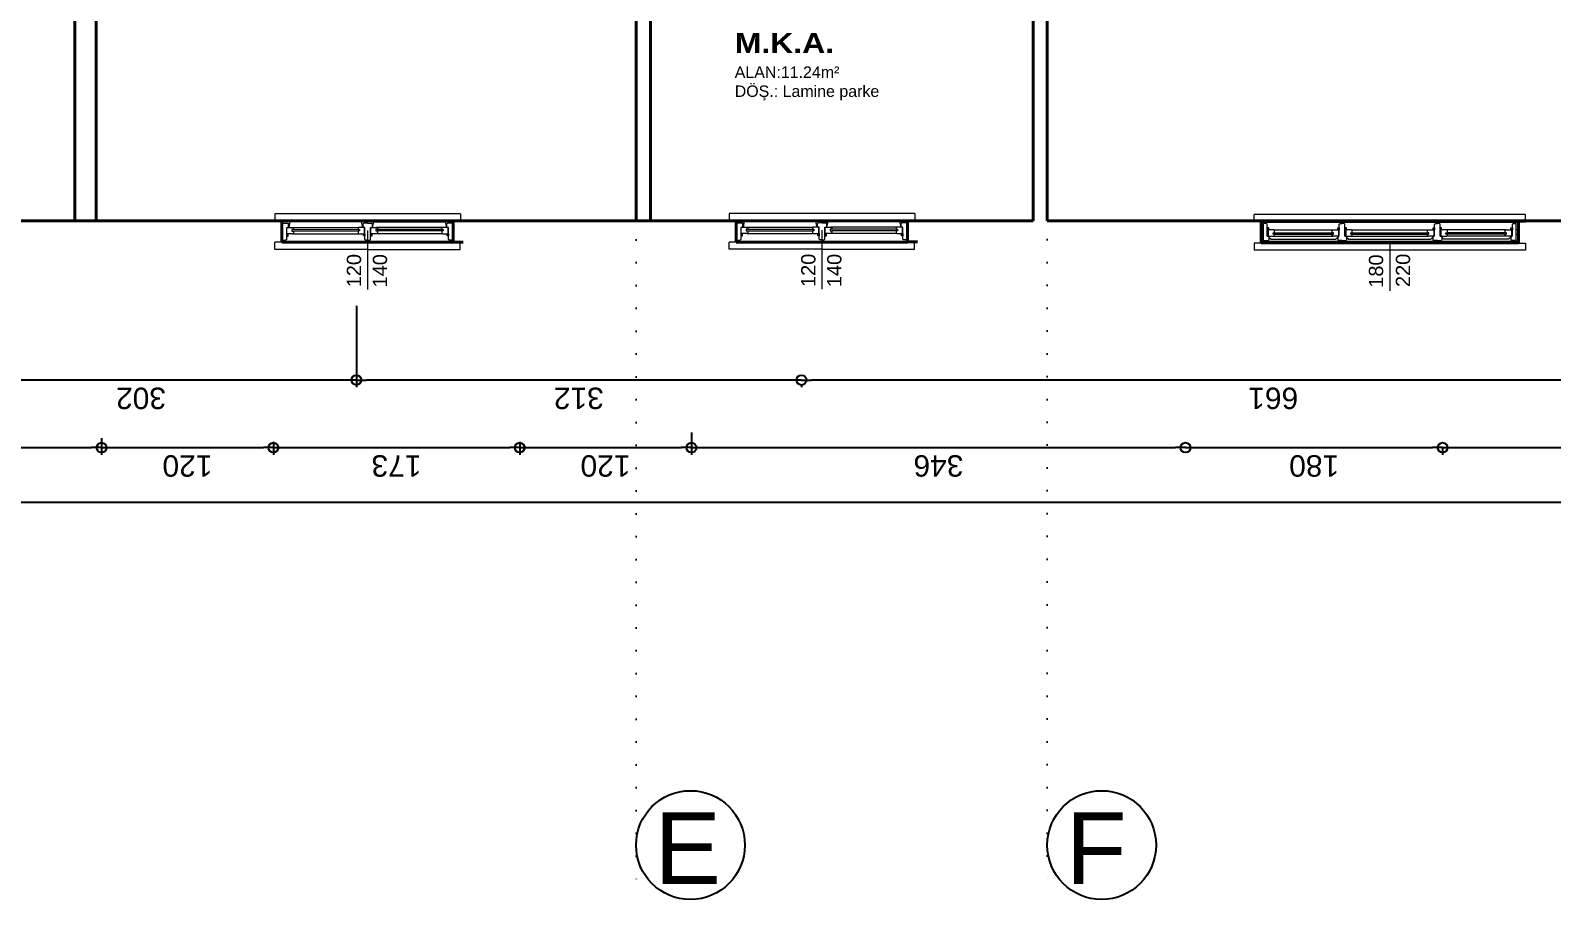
# Model space of a CAD drawing. Header units: millimetres. Extents: x 676 to 5035, y 216 to 2687.
# Drawn here: x 3052 to 4117, y 216 to 824 of the extents above; entities that cross this region are included whole.
import ezdxf

# ---------------------------------------------------------------- set-up
doc = ezdxf.new("R2010")
doc.units = ezdxf.units.MM
doc.linetypes.add('DOT2', pattern=[3.175, 0, -3.175])
doc.linetypes.add('HIDDEN', pattern=[9.525, 6.35, -3.175])
doc.layers.add('SANAL', color=11, linetype='HIDDEN')
doc.layers.add('SEM_AKS', color=161, linetype='Continuous')
for name, color, linetype, lineweight in [('SEM_DUVAR1', 136, 'Continuous', 40), ('SEM_PENCERE', 133, 'Continuous', 13), ('SEM_TARAMA', 253, 'Continuous', 5), ('SEM_TEFRIS', 225, 'Continuous', 9), ('SEM_YAZI2', 53, 'Continuous', 9)]:
    doc.layers.add(name, color=color, linetype=linetype, lineweight=lineweight)
doc.styles.add('ROMANC', font='arial.ttf', dxfattribs={"height": 0.1})
doc.styles.get("Standard").update_dxf_attribs({"font": 'arial.ttf'})
doc.dimstyles.new('1-50-2', dxfattribs={"dimtxt": 15, "dimasz": 7, "dimexe": 5, "dimexo": 5, "dimgap": 5, "dimtad": 1, "dimdec": 0, "dimtxsty": 'Standard', "dimblk": 'ORIGIN', "dimcen": 5, "dimdle": 7, "dimclrd": 256, "dimclre": 256, "dimclrt": 256, "dimadec": 0, "dimazin": 0, "dimtfac": 1, "dimtdec": 0, "dimtix": 1, "dimtmove": 0, "dimatfit": 3, "dimldrblk": 'ORIGIN', "dimfxl": 1, "dimlwd": -1, "dimlwe": -1, "dimarcsym": 0})

# ---------------------------------------------------------------- blocks, each defined once
blk = doc.blocks.new('_Origin')
at = {"color": 0, "linetype": 'ByBlock', "lineweight": -2}
blk.add_line((0, 0), (-1, 0), dxfattribs=at)
blk.add_circle((0, 0), 0.5, dxfattribs=at)
blk = doc.blocks.new('*D3')
at = {"transparency": 16777216}
for p, q in [((1819.8, 574.9), (1819.8, 614.3)), ((1826.8, 609.3), (2473.8, 609.3)), ((2480.8, 612.6), (2480.8, 614.3))]:
    blk.add_line(p, q, dxfattribs=at)
at = {"layer": 'Defpoints', "color": 0, "transparency": 16777216}
for p in [(2480.8, 609.3), (2480.8, 607.6), (1819.8, 569.9)]:
    blk.add_point(p, dxfattribs=at)
at = {"transparency": 16777216, "xscale": 7, "yscale": 7, "zscale": 7, "rotation": 180}
blk.add_blockref('_Origin', (1819.8, 609.3), dxfattribs=at)
at = {"transparency": 16777216, "xscale": 7, "yscale": 7, "zscale": 7}
blk.add_blockref('_Origin', (2480.8, 609.3), dxfattribs=at)
at = {"transparency": 16777216, "insert": (2150.3, 622), "char_height": 15, "attachment_point": 5}
blk.add_mtext('661', dxfattribs=at)
blk = doc.blocks.new('*D4')
at = {"transparency": 16777216}
for p, q in [((2480.8, 612.6), (2480.8, 614.3)), ((2487.8, 609.3), (2785.5, 609.3)), ((2792.5, 557.3), (2792.5, 614.3))]:
    blk.add_line(p, q, dxfattribs=at)
at = {"layer": 'Defpoints', "color": 0, "transparency": 16777216}
for p in [(2480.8, 607.6), (2792.5, 609.3), (2792.5, 552.3)]:
    blk.add_point(p, dxfattribs=at)
at = {"transparency": 16777216, "xscale": 7, "yscale": 7, "zscale": 7, "rotation": 180}
blk.add_blockref('_Origin', (2480.8, 609.3), dxfattribs=at)
at = {"transparency": 16777216, "xscale": 7, "yscale": 7, "zscale": 7}
blk.add_blockref('_Origin', (2792.5, 609.3), dxfattribs=at)
at = {"transparency": 16777216, "insert": (2636.7, 622), "char_height": 15, "attachment_point": 5}
blk.add_mtext('312', dxfattribs=at)
blk = doc.blocks.new('*D5')
at = {"transparency": 16777216}
for p, q in [((2792.5, 557.3), (2792.5, 614.3)), ((2799.5, 609.3), (3087.2, 609.3)), ((3094.2, 566.4), (3094.2, 614.3))]:
    blk.add_line(p, q, dxfattribs=at)
at = {"layer": 'Defpoints', "color": 0, "transparency": 16777216}
for p in [(3094.2, 609.3), (3094.2, 561.4), (2792.5, 552.3)]:
    blk.add_point(p, dxfattribs=at)
at = {"transparency": 16777216, "xscale": 7, "yscale": 7, "zscale": 7, "rotation": 180}
blk.add_blockref('_Origin', (2792.5, 609.3), dxfattribs=at)
at = {"transparency": 16777216, "xscale": 7, "yscale": 7, "zscale": 7}
blk.add_blockref('_Origin', (3094.2, 609.3), dxfattribs=at)
at = {"transparency": 16777216, "insert": (2943.3, 622), "char_height": 15, "attachment_point": 5}
blk.add_mtext('302', dxfattribs=at)
blk = doc.blocks.new('*D19')
at = {"transparency": 16777216}
for p, q in [((2970.9, 650), (2970.9, 661.6)), ((3203.1, 650), (3203.1, 661.6)), ((3196.1, 656.6), (2977.9, 656.6))]:
    blk.add_line(p, q, dxfattribs=at)
at = {"layer": 'Defpoints', "color": 0, "transparency": 16777216}
for p in [(2970.9, 656.6), (2970.9, 645), (3203.1, 645)]:
    blk.add_point(p, dxfattribs=at)
at = {"transparency": 16777216, "xscale": 7, "yscale": 7, "zscale": 7, "rotation": 180}
blk.add_blockref('_Origin', (2970.9, 656.6), dxfattribs=at)
at = {"transparency": 16777216, "xscale": 7, "yscale": 7, "zscale": 7}
blk.add_blockref('_Origin', (3203.1, 656.6), dxfattribs=at)
at = {"transparency": 16777216, "insert": (3087, 669.3), "char_height": 15, "attachment_point": 5}
blk.add_mtext('232', dxfattribs=at)
blk = doc.blocks.new('*D20')
at = {"transparency": 16777216}
for p, q in [((2850.6, 652.5), (2850.6, 661.6)), ((2970.9, 650), (2970.9, 661.6)), ((2963.9, 656.6), (2857.6, 656.6))]:
    blk.add_line(p, q, dxfattribs=at)
at = {"layer": 'Defpoints', "color": 0, "transparency": 16777216}
for p in [(2850.6, 656.6), (2850.6, 647.5), (2970.9, 645)]:
    blk.add_point(p, dxfattribs=at)
at = {"transparency": 16777216, "xscale": 7, "yscale": 7, "zscale": 7, "rotation": 180}
blk.add_blockref('_Origin', (2850.6, 656.6), dxfattribs=at)
at = {"transparency": 16777216, "xscale": 7, "yscale": 7, "zscale": 7}
blk.add_blockref('_Origin', (2970.9, 656.6), dxfattribs=at)
at = {"transparency": 16777216, "insert": (2910.8, 669.3), "char_height": 15, "attachment_point": 5}
blk.add_mtext('120', dxfattribs=at)
blk = doc.blocks.new('*D21')
at = {"transparency": 16777216}
for p, q in [((2678.1, 652.5), (2678.1, 661.6)), ((2850.6, 652.5), (2850.6, 661.6)), ((2843.6, 656.6), (2685.1, 656.6))]:
    blk.add_line(p, q, dxfattribs=at)
at = {"layer": 'Defpoints', "color": 0, "transparency": 16777216}
for p in [(2678.1, 656.6), (2678.1, 647.5), (2850.6, 647.5)]:
    blk.add_point(p, dxfattribs=at)
at = {"transparency": 16777216, "xscale": 7, "yscale": 7, "zscale": 7, "rotation": 180}
blk.add_blockref('_Origin', (2678.1, 656.6), dxfattribs=at)
at = {"transparency": 16777216, "xscale": 7, "yscale": 7, "zscale": 7}
blk.add_blockref('_Origin', (2850.6, 656.6), dxfattribs=at)
at = {"transparency": 16777216, "insert": (2764.4, 669.3), "char_height": 15, "attachment_point": 5}
blk.add_mtext('173', dxfattribs=at)
blk = doc.blocks.new('*D22')
at = {"transparency": 16777216}
for p, q in [((2557.8, 646.1), (2557.8, 661.6)), ((2678.1, 652.5), (2678.1, 661.6)), ((2671.1, 656.6), (2564.8, 656.6))]:
    blk.add_line(p, q, dxfattribs=at)
at = {"layer": 'Defpoints', "color": 0, "transparency": 16777216}
for p in [(2557.8, 656.6), (2557.8, 641.1), (2678.1, 647.5)]:
    blk.add_point(p, dxfattribs=at)
at = {"transparency": 16777216, "xscale": 7, "yscale": 7, "zscale": 7, "rotation": 180}
blk.add_blockref('_Origin', (2557.8, 656.6), dxfattribs=at)
at = {"transparency": 16777216, "xscale": 7, "yscale": 7, "zscale": 7}
blk.add_blockref('_Origin', (2678.1, 656.6), dxfattribs=at)
at = {"transparency": 16777216, "insert": (2618, 669.3), "char_height": 15, "attachment_point": 5}
blk.add_mtext('120', dxfattribs=at)
blk = doc.blocks.new('*D23')
at = {"transparency": 16777216}
for p, q in [((2557.8, 646.1), (2557.8, 661.6)), ((2550.8, 656.6), (2218.8, 656.6))]:
    blk.add_line(p, q, dxfattribs=at)
at = {"layer": 'Defpoints', "color": 0, "transparency": 16777216}
for p in [(2211.8, 656.6), (2211.8, 656.6), (2557.8, 641.1)]:
    blk.add_point(p, dxfattribs=at)
at = {"transparency": 16777216, "xscale": 7, "yscale": 7, "zscale": 7, "rotation": 180}
blk.add_blockref('_Origin', (2211.8, 656.6), dxfattribs=at)
at = {"transparency": 16777216, "xscale": 7, "yscale": 7, "zscale": 7}
blk.add_blockref('_Origin', (2557.8, 656.6), dxfattribs=at)
at = {"transparency": 16777216, "insert": (2384.8, 669.3), "char_height": 15, "attachment_point": 5}
blk.add_mtext('346', dxfattribs=at)
blk = doc.blocks.new('*D24')
at = {"transparency": 16777216}
for p, q in [((2031.7, 656.3), (2031.7, 661.6)), ((2204.8, 656.6), (2038.7, 656.6))]:
    blk.add_line(p, q, dxfattribs=at)
at = {"layer": 'Defpoints', "color": 0, "transparency": 16777216}
for p in [(2031.7, 656.6), (2031.7, 651.3), (2211.8, 656.6)]:
    blk.add_point(p, dxfattribs=at)
at = {"transparency": 16777216, "xscale": 7, "yscale": 7, "zscale": 7, "rotation": 180}
blk.add_blockref('_Origin', (2031.7, 656.6), dxfattribs=at)
at = {"transparency": 16777216, "xscale": 7, "yscale": 7, "zscale": 7}
blk.add_blockref('_Origin', (2211.8, 656.6), dxfattribs=at)
at = {"transparency": 16777216, "insert": (2121.7, 669.3), "char_height": 15, "attachment_point": 5}
blk.add_mtext('180', dxfattribs=at)
blk = doc.blocks.new('*D25')
at = {"transparency": 16777216}
for p, q in [((1661.5, 653), (1661.5, 661.6)), ((2031.7, 656.3), (2031.7, 661.6)), ((2024.7, 656.6), (1668.5, 656.6))]:
    blk.add_line(p, q, dxfattribs=at)
at = {"layer": 'Defpoints', "color": 0, "transparency": 16777216}
for p in [(1661.5, 656.6), (2031.7, 651.3), (1661.5, 648)]:
    blk.add_point(p, dxfattribs=at)
at = {"transparency": 16777216, "xscale": 7, "yscale": 7, "zscale": 7, "rotation": 180}
blk.add_blockref('_Origin', (1661.5, 656.6), dxfattribs=at)
at = {"transparency": 16777216, "xscale": 7, "yscale": 7, "zscale": 7}
blk.add_blockref('_Origin', (2031.7, 656.6), dxfattribs=at)
at = {"transparency": 16777216, "insert": (1846.6, 669.3), "char_height": 15, "attachment_point": 5}
blk.add_mtext('370', dxfattribs=at)
blk = doc.blocks.new('*D26')
at = {"transparency": 16777216}
for p, q in [((1661.5, 661.6), (1661.5, 700.1)), ((1668.5, 695.1), (4737, 695.1)), ((4744, 661.6), (4744, 700.1))]:
    blk.add_line(p, q, dxfattribs=at)
at = {"layer": 'Defpoints', "color": 0, "transparency": 16777216}
for p in [(4744, 695.1), (1661.5, 656.6), (4744, 656.6)]:
    blk.add_point(p, dxfattribs=at)
at = {"transparency": 16777216, "xscale": 7, "yscale": 7, "zscale": 7, "rotation": 180}
blk.add_blockref('_Origin', (1661.5, 695.1), dxfattribs=at)
at = {"transparency": 16777216, "xscale": 7, "yscale": 7, "zscale": 7}
blk.add_blockref('_Origin', (4744, 695.1), dxfattribs=at)
at = {"transparency": 16777216, "insert": (3202.8, 707.8), "char_height": 15, "attachment_point": 5}
blk.add_mtext('3083', dxfattribs=at)
blk = doc.blocks.new('VA')
at = {"layer": 'SANAL'}
for p, q in [((21735.9, 8968.8), (21615.9, 8968.8)), ((21735.9, 8953.8), (21615.9, 8953.8))]:
    blk.add_line(p, q, dxfattribs=at)
at = {"layer": 'SEM_DUVAR1'}
for p, q in [((21615.9, 8953.8), (21615.9, 8968.8)), ((21615.9, 8953.8), (21615.9, 8968.8)), ((21615.9, 8953.8), (21615.9, 8968.8)), ((21615.9, 8953.8), (21615.9, 8968.8)), ((21615.9, 8953.8), (21615.9, 8968.8)), ((21615.9, 8953.8), (21615.9, 8968.8)), ((21735.9, 8953.8), (21735.9, 8968.8)), ((21735.9, 8953.8), (21735.9, 8968.8)), ((21735.9, 8953.8), (21735.9, 8968.8)), ((21735.9, 8953.8), (21735.9, 8968.8)), ((21735.9, 8953.8), (21735.9, 8968.8)), ((21735.9, 8953.8), (21735.9, 8968.8)), ((21735.9, 8953.8), (21735.9, 8968.8))]:
    blk.add_line(p, q, dxfattribs=at)
blk.add_lwpolyline([(21609.1, 8968.8), (21615.9, 8968.8)], dxfattribs=at)
at = {"layer": 'SEM_PENCERE'}
for p, q in [((21611, 8973.8), (21611, 8968.8)), ((21675.8, 8973.8), (21611, 8973.8)), ((21675.8, 8973.8), (21741, 8973.8)), ((21741, 8973.8), (21741, 8968.8)), ((21615.9, 8968.8), (21611, 8968.8)), ((21615.9, 8968.8), (21615.9, 8962.9)), ((21615.9, 8962.9), (21616.2, 8962.9)), ((21615.9, 8962.4), (21615.9, 8953.8)), ((21616.2, 8959.9), (21615.9, 8959.9)), ((21615.9, 8967.4), (21618.8, 8967.4)), ((21616.2, 8962.9), (21616.2, 8959.9)), ((21619.2, 8966.9), (21618.8, 8967.4)), ((21619.2, 8966.9), (21619.2, 8958.4)), ((21619.2, 8964.4), (21620.2, 8964.4)), ((21619.2, 8962.9), (21619.2, 8964.4)), ((21620.2, 8962.9), (21619.2, 8962.9)), ((21623.4, 8962.9), (21619.4, 8962.9)), ((21619.4, 8962.9), (21619.4, 8958.4)), ((21620.2, 8964.4), (21620.2, 8962.9)), ((21622.9, 8959.9), (21622.9, 8960.9)), ((21622.9, 8960.9), (21623.9, 8960.9)), ((21623.9, 8959.9), (21622.9, 8959.9)), ((21623.4, 8962.9), (21669.6, 8962.9)), ((21623.9, 8962.4), (21623.4, 8962.9)), ((21623.9, 8960.9), (21623.9, 8962.4)), ((21623.9, 8960.9), (21669.1, 8960.9)), ((21623.9, 8959.9), (21669.1, 8959.9)), ((21623.9, 8958.9), (21623.9, 8959.9)), ((21669.1, 8962.4), (21669.6, 8962.9)), ((21669.1, 8960.9), (21669.1, 8962.4)), ((21670.1, 8960.9), (21669.1, 8960.9)), ((21669.1, 8958.9), (21669.1, 8959.9)), ((21669.1, 8959.9), (21670.1, 8959.9)), ((21669.6, 8962.9), (21673.6, 8962.9)), ((21670.1, 8959.9), (21670.1, 8960.9)), ((21673.8, 8964.4), (21672.8, 8964.4)), ((21672.8, 8964.4), (21672.8, 8962.9)), ((21672.8, 8962.9), (21673.8, 8962.9)), ((21673.6, 8962.9), (21673.6, 8958.4)), ((21673.8, 8966.9), (21674.3, 8967.4)), ((21673.8, 8966.9), (21673.8, 8958.4)), ((21673.8, 8962.9), (21673.8, 8964.4)), ((21675.7, 8967.4), (21674.3, 8967.4)), ((21675.7, 8967.4), (21675.8, 8967.4)), ((21676, 8967.4), (21675.8, 8967.4)), ((21676, 8967.4), (21677.4, 8967.4)), ((21677.8, 8966.9), (21677.4, 8967.4)), ((21677.8, 8966.9), (21677.8, 8958.4)), ((21677.8, 8964.4), (21678.8, 8964.4)), ((21677.8, 8962.9), (21677.8, 8964.4)), ((21678.8, 8962.9), (21677.8, 8962.9)), ((21678, 8962.9), (21678, 8958.4)), ((21682, 8962.9), (21678, 8962.9)), ((21678.8, 8964.4), (21678.8, 8962.9)), ((21681.5, 8959.9), (21681.5, 8960.9)), ((21681.5, 8960.9), (21682.5, 8960.9)), ((21682.5, 8959.9), (21681.5, 8959.9)), ((21728.4, 8962.9), (21682, 8962.9)), ((21682.5, 8962.4), (21682, 8962.9)), ((21682.5, 8960.9), (21682.5, 8962.4)), ((21727.9, 8960.9), (21682.5, 8960.9)), ((21727.9, 8959.9), (21682.5, 8959.9)), ((21682.5, 8958.9), (21682.5, 8959.9)), ((21727.9, 8962.4), (21728.4, 8962.9)), ((21727.9, 8960.9), (21727.9, 8962.4)), ((21728.9, 8960.9), (21727.9, 8960.9)), ((21727.9, 8958.9), (21727.9, 8959.9)), ((21727.9, 8959.9), (21728.9, 8959.9)), ((21728.4, 8962.9), (21732.4, 8962.9)), ((21728.9, 8959.9), (21728.9, 8960.9)), ((21732.6, 8964.4), (21731.6, 8964.4)), ((21731.6, 8964.4), (21731.6, 8962.9)), ((21731.6, 8962.9), (21732.6, 8962.9)), ((21732.4, 8962.9), (21732.4, 8958.4)), ((21732.6, 8966.9), (21733.2, 8967.4)), ((21732.6, 8966.9), (21732.6, 8958.4)), ((21732.6, 8962.9), (21732.6, 8964.4)), ((21735.9, 8967.4), (21733.2, 8967.4)), ((21735.9, 8962.9), (21735.6, 8962.9)), ((21735.6, 8962.9), (21735.6, 8959.8)), ((21735.6, 8959.8), (21735.9, 8959.8)), ((21735.9, 8968.8), (21735.9, 8962.9)), ((21735.9, 8962.3), (21735.9, 8953.8)), ((21735.9, 8968.8), (21741, 8968.8)), ((21615.9, 8953.8), (21610.9, 8953.8)), ((21610.9, 8948.8), (21610.9, 8953.8)), ((21615.9, 8955.4), (21619.9, 8955.4)), ((21619.2, 8958.4), (21619.9, 8958.4)), ((21619.4, 8958.4), (21623.4, 8958.4)), ((21619.9, 8958.4), (21620.4, 8957.9)), ((21620.4, 8955.9), (21619.9, 8955.4)), ((21620.4, 8957.9), (21620.4, 8955.9)), ((21621.5, 8954.4), (21620.7, 8958.4)), ((21671.5, 8954.4), (21621.5, 8954.4)), ((21623.4, 8958.4), (21623.9, 8958.9)), ((21623.4, 8958.4), (21669.6, 8958.4)), ((21669.6, 8958.4), (21669.1, 8958.9)), ((21673.6, 8958.4), (21669.6, 8958.4)), ((21672.4, 8958.4), (21671.5, 8954.4)), ((21673.1, 8958.4), (21672.6, 8957.9)), ((21672.6, 8957.9), (21672.6, 8955.9)), ((21672.6, 8955.9), (21673.1, 8955.4)), ((21673.8, 8958.4), (21673.1, 8958.4)), ((21675.7, 8955.4), (21673.1, 8955.4)), ((21675.7, 8955.4), (21675.8, 8955.4)), ((21675.9, 8955.4), (21675.8, 8955.4)), ((21675.9, 8955.4), (21678.5, 8955.4)), ((21677.8, 8958.4), (21678.5, 8958.4)), ((21678, 8958.4), (21682, 8958.4)), ((21678.5, 8958.4), (21679, 8957.9)), ((21679, 8955.9), (21678.5, 8955.4)), ((21679, 8957.9), (21679, 8955.9)), ((21679.3, 8958.4), (21680.1, 8954.4)), ((21680.1, 8954.4), (21730.4, 8954.4)), ((21682, 8958.4), (21682.5, 8958.9)), ((21728.4, 8958.4), (21682, 8958.4)), ((21728.4, 8958.4), (21727.9, 8958.9)), ((21732.4, 8958.4), (21728.4, 8958.4)), ((21730.4, 8954.4), (21731.2, 8958.4)), ((21731.9, 8958.4), (21731.4, 8957.9)), ((21731.4, 8957.9), (21731.4, 8955.9)), ((21731.4, 8955.9), (21731.9, 8955.4)), ((21732.6, 8958.4), (21731.9, 8958.4)), ((21735.9, 8955.4), (21731.9, 8955.4)), ((21735.9, 8953.8), (21740.9, 8953.8)), ((21740.9, 8948.8), (21740.9, 8953.8)), ((21610.9, 8948.8), (21740.9, 8948.8))]:
    blk.add_line(p, q, dxfattribs=at)
at = {"layer": 'SEM_TEFRIS'}
blk.add_line((21675.9, 8960.6), (21676, 9001.8), dxfattribs=at)
for s, p in [('140', (21662.3, 9000.4)), ('120', (21680.5, 9000.3))]:
    blk.add_text(s, height=10, rotation=269.9884, dxfattribs=at).set_placement(p)
blk = doc.blocks.new('20FRANSIZ200')
at = {"layer": 'SANAL'}
for p, q in [((233.276, -106.104), (235.076, -106.104)), ((233.276, -106.254), (235.076, -106.254))]:
    blk.add_line(p, q, dxfattribs=at)
at = {"layer": 'SEM_DUVAR1'}
for p, q in [((233.276, -106.104), (233.276, -106.254)), ((235.076, -106.104), (235.076, -106.254))]:
    blk.add_line(p, q, dxfattribs=at)
at = {"layer": 'SEM_PENCERE'}
for p, q in [((233.276, -106.16), (233.291, -106.16)), ((233.291, -106.191), (233.276, -106.191)), ((233.312, -106.116), (233.291, -106.116)), ((233.291, -106.236), (233.291, -106.116)), ((233.318, -106.122), (233.312, -106.116)), ((233.318, -106.206), (233.318, -106.122)), ((233.318, -106.206), (233.324, -106.206)), ((233.324, -106.206), (233.329, -106.211)), ((233.329, -106.211), (233.329, -106.231)), ((233.363, -106.161), (233.778, -106.161)), ((233.363, -106.206), (233.778, -106.206)), ((233.368, -106.181), (233.772, -106.181)), ((233.368, -106.191), (233.772, -106.191)), ((233.817, -106.206), (233.812, -106.211)), ((233.812, -106.211), (233.812, -106.231)), ((233.822, -106.206), (233.817, -106.206)), ((233.822, -106.122), (233.829, -106.116)), ((233.822, -106.206), (233.822, -106.122)), ((233.829, -106.116), (233.842, -106.116)), ((233.856, -106.116), (233.842, -106.116)), ((233.862, -106.122), (233.856, -106.116)), ((233.862, -106.206), (233.862, -106.122)), ((233.862, -106.206), (233.868, -106.206)), ((233.868, -106.206), (233.873, -106.211)), ((233.873, -106.211), (233.873, -106.231)), ((233.907, -106.206), (234.444, -106.206)), ((233.908, -106.161), (234.444, -106.161)), ((233.912, -106.181), (234.439, -106.181)), ((233.912, -106.191), (234.439, -106.191)), ((234.483, -106.206), (234.478, -106.211)), ((234.478, -106.211), (234.478, -106.231)), ((234.489, -106.206), (234.483, -106.206)), ((234.489, -106.122), (234.495, -106.116)), ((234.489, -106.206), (234.489, -106.122)), ((234.495, -106.116), (234.509, -106.116)), ((234.523, -106.116), (234.509, -106.116)), ((234.529, -106.122), (234.523, -106.116)), ((234.529, -106.206), (234.529, -106.122)), ((234.529, -106.206), (234.535, -106.206)), ((234.535, -106.206), (234.54, -106.211)), ((234.54, -106.211), (234.54, -106.231)), ((234.989, -106.161), (234.574, -106.161)), ((234.989, -106.206), (234.574, -106.206)), ((234.984, -106.181), (234.579, -106.181)), ((234.984, -106.191), (234.579, -106.191)), ((235.028, -106.206), (235.023, -106.211)), ((235.023, -106.211), (235.023, -106.231)), ((235.034, -106.206), (235.028, -106.206)), ((235.034, -106.122), (235.04, -106.116)), ((235.034, -106.206), (235.034, -106.122)), ((235.04, -106.116), (235.061, -106.116)), ((235.061, -106.236), (235.061, -106.116)), ((235.076, -106.16), (235.061, -106.16)), ((235.061, -106.191), (235.076, -106.191)), ((233.291, -106.236), (233.324, -106.236)), ((233.329, -106.231), (233.324, -106.236)), ((233.812, -106.231), (233.816, -106.236)), ((233.842, -106.236), (233.816, -106.236)), ((233.842, -106.236), (233.868, -106.236)), ((233.873, -106.231), (233.868, -106.236)), ((234.176, -106.254), (234.176, -106.587)), ((234.478, -106.231), (234.483, -106.236)), ((234.509, -106.236), (234.483, -106.236)), ((234.509, -106.236), (234.535, -106.236)), ((234.54, -106.231), (234.535, -106.236)), ((235.023, -106.231), (235.028, -106.236)), ((235.061, -106.236), (235.028, -106.236))]:
    blk.add_line(p, q, dxfattribs=at)
for points in [[(233.318, -106.161), (233.328, -106.161), (233.328, -106.146), (233.318, -106.146)], [(233.323, -106.206), (233.363, -106.206), (233.368, -106.201), (233.368, -106.191), (233.358, -106.191), (233.358, -106.181), (233.368, -106.181), (233.368, -106.166), (233.363, -106.161), (233.323, -106.161)], [(233.817, -106.206), (233.777, -106.206), (233.772, -106.201), (233.772, -106.191), (233.782, -106.191), (233.782, -106.181), (233.772, -106.181), (233.772, -106.166), (233.777, -106.161), (233.817, -106.161)], [(233.822, -106.161), (233.812, -106.161), (233.812, -106.146), (233.822, -106.146)], [(233.862, -106.161), (233.872, -106.161), (233.872, -106.146), (233.862, -106.146)], [(233.867, -106.206), (233.908, -106.206), (233.912, -106.201), (233.912, -106.191), (233.903, -106.191), (233.903, -106.181), (233.912, -106.181), (233.912, -106.166), (233.907, -106.161), (233.867, -106.161)], [(234.484, -106.206), (234.444, -106.206), (234.439, -106.201), (234.439, -106.191), (234.449, -106.191), (234.449, -106.181), (234.439, -106.181), (234.439, -106.166), (234.444, -106.161), (234.484, -106.161)], [(234.489, -106.161), (234.479, -106.161), (234.479, -106.146), (234.489, -106.146)], [(234.529, -106.161), (234.539, -106.161), (234.539, -106.146), (234.529, -106.146)], [(234.534, -106.206), (234.574, -106.206), (234.579, -106.201), (234.579, -106.191), (234.569, -106.191), (234.569, -106.181), (234.579, -106.181), (234.579, -106.166), (234.574, -106.161), (234.534, -106.161)], [(235.029, -106.206), (234.989, -106.206), (234.984, -106.201), (234.984, -106.191), (234.994, -106.191), (234.994, -106.181), (234.984, -106.181), (234.984, -106.166), (234.989, -106.161), (235.029, -106.161)], [(235.034, -106.161), (235.024, -106.161), (235.024, -106.146), (235.034, -106.146)]]:
    blk.add_lwpolyline(points, close=True, dxfattribs=at)
for points in [[(233.329, -106.211), (233.344, -106.226), (233.797, -106.226), (233.812, -106.211)], [(233.873, -106.211), (233.888, -106.226), (234.463, -106.226), (234.478, -106.211)], [(235.023, -106.211), (235.008, -106.226), (234.555, -106.226), (234.54, -106.211)]]:
    blk.add_lwpolyline(points, dxfattribs=at)
at = {"layer": 'SEM_TEFRIS'}
for p, q in [((235.126, -106.054), (233.226, -106.054)), ((233.226, -106.104), (233.226, -106.054)), ((233.276, -106.104), (233.226, -106.104)), ((235.076, -106.104), (235.126, -106.104)), ((235.126, -106.104), (235.126, -106.054)), ((233.276, -106.254), (233.226, -106.254)), ((233.226, -106.254), (233.226, -106.304)), ((235.126, -106.304), (233.226, -106.304)), ((235.076, -106.254), (235.126, -106.254)), ((235.126, -106.254), (235.126, -106.304))]:
    blk.add_line(p, q, dxfattribs=at)
blk = doc.blocks.new('SDHFJG')
at = {"layer": 'SEM_TEFRIS', "xscale": 99.99999999999999, "yscale": 99.99999999999999, "zscale": 99.99999999999999, "rotation": 179.9994813892329}
blk.add_blockref('20FRANSIZ200', (29547.7, 1031.9), dxfattribs=at)
at = {"layer": 'SEM_PENCERE', "style": 'ROMANC'}
for s, p in [('220', (6116, 11688.2)), ('180', (6134.9, 11688.7))]:
    blk.add_text(s, height=10, rotation=269.9351, dxfattribs=at).set_placement(p)
blk = doc.blocks.new('ölçü çizgisi1')
dim = blk.add_linear_dim(base=(4744.0365, 695.1236), p1=(1661.5276, 656.6013), p2=(4744.0365, 656.6013), dimstyle='1-50-2')
dim.commit()
dim.dimension.update_dxf_attribs({"geometry": '*D26', "text_midpoint": (3202.7821, 707.7873)})
for base, p1, p2, picture, middle in [((1661.5, 656.6), (2031.7, 651.3), (1661.5, 648), '*D25', (1846.6, 669.3)), ((2031.7, 656.6), (2211.8, 656.6), (2031.7, 651.3), '*D24', (2121.7, 669.3)), ((2211.8, 656.6), (2557.8, 641.1), (2211.8, 656.6), '*D23', (2384.8, 669.3)), ((2557.8, 656.6), (2678.1, 647.5), (2557.8, 641.1), '*D22', (2618, 669.3)), ((2678.1472, 656.6013), (2850.6477, 647.5497), (2678.1472, 647.5497), '*D21', (2764.3974, 669.265)), ((2850.6, 656.6), (2970.9, 645), (2850.6, 647.5), '*D20', (2910.8, 669.3)), ((2970.9, 656.6), (3203.1, 645), (2970.9, 645), '*D19', (3087, 669.3)), ((2480.8, 609.3), (1819.8, 569.9), (2480.8, 607.6), '*D3', (2150.3, 622)), ((2792.5, 609.3), (2480.8, 607.6), (2792.5, 552.3), '*D4', (2636.7, 622)), ((3094.2, 609.3), (2792.5, 552.3), (3094.2, 561.4), '*D5', (2943.3, 622))]:
    dim = blk.add_linear_dim(base=base, p1=p1, p2=p2, dimstyle='1-50-2', override={"dimtmove": 1})
    dim.commit()
    dim.dimension.update_dxf_attribs({"geometry": picture, "text_midpoint": middle})

msp = doc.modelspace()

# ---------------------------------------------------------------- hatches: boundary and pattern name
at = {"layer": 'SEM_TARAMA'}
h = msp.add_hatch(dxfattribs=at)
h.set_pattern_fill('ANGLE', color=256, scale=5)
h.set_pattern_definition([(0, (-346.05, -108.6), (0, 34.925), [25.4, -9.525]), (90, (-346.05, -108.6), (-34.925, 2e-15), [25.4, -9.525])])
h.paths.add_polyline_path([(1469, 2040.6), (1319, 2040.6), (1319, 1890.6), (1469, 1890.6)])
h.paths.add_polyline_path([(1469, 825.6), (1319, 825.6), (1319, 675.6), (1469, 675.6)])
h.paths.add_polyline_path([(4401, 825.6), (4251, 825.6), (4251, 675.6), (4401, 675.6)])
h.paths.add_polyline_path([(4401, 2040.6), (4251, 2040.6), (4251, 1890.6), (4401, 1890.6), (4401, 1935.6)])
h.paths.add_polyline_path([(4396, 1277.6), (4396, 1282.6), (4386, 1282.6), (4386, 1350.6), (4261, 1350.6), (4261, 1212.7), (4262.9, 1212.7), (4262.9, 1214.5), (4264.6, 1214.5), (4264.6, 1212.7), (4265.2, 1212.7), (4396, 1212.7)])
h.paths.add_polyline_path([(4396, 1497.6), (4265.1, 1497.6), (4265.1, 1496.7), (4263.3, 1496.7), (4261, 1496.7), (4261, 1370.6), (4386, 1370.6), (4386, 1433.5), (4396, 1433.5)])
h.paths.add_polyline_path([(4396, 1608.6), (4251, 1608.6), (4251, 1497.6), (4396, 1497.6)])
h.paths.add_polyline_path([(4348.9, 1594.2), (4259.9, 1594.2), (4259.9, 1506.9), (4259.9, 1505.2, 0.414214)], flags=16)
h.paths.add_polyline_path([(4325.9, 1574.8), (4271.3, 1574.8), (4271.3, 1588.8), (4325.9, 1588.8)], flags=0)
h.paths.add_polyline_path([(4277, 1595.9), (4277, 1598.2), (4331.8, 1598.2), (4331.8, 1595.9)], flags=16)
h.paths.add_polyline_path([(4331.2, 1596.5), (4277.6, 1596.5), (4277.6, 1597.6), (4331.2, 1597.6)], flags=0)
h.paths.add_polyline_path([(4265.6, 1504.1), (4265.6, 1498.4), (4264.5, 1498.4), (4259.9, 1498.4), (4259.9, 1501.2), (4264.5, 1501.2), (4264.5, 1504.1)], flags=16)
h.paths.add_polyline_path([(4265.6, 1601), (4264.5, 1601), (4264.5, 1603.9), (4259.9, 1603.9), (4259.9, 1606.8), (4263.3, 1606.8), (4263.3, 1608.5), (4265.1, 1608.5), (4265.1, 1606.8), (4265.6, 1606.8)], flags=16)
h.paths.add_polyline_path([(4396, 1212.6), (4265.2, 1212.6), (4265.2, 1207), (4264, 1207), (4264, 1205.8, -0.399265), (4348.5, 1116.9), (4348.5, 1111.2), (4264, 1111.2), (4264, 1110.1), (4265.2, 1110.1), (4265.2, 1104.4), (4264.6, 1104.4), (4264.6, 1102.6), (4396, 1102.6)])
h.paths.add_polyline_path([(1459, 1497.6), (1324, 1497.6), (1324, 1427.6), (1334, 1427.6), (1334, 1370.6), (1459, 1370.6), (1459, 1427.6)])
h.paths.add_polyline_path([(1370.5, 1595.2), (1370.5, 1600.9), (1454.9, 1600.9), (1454.9, 1602), (1453.8, 1602), (1453.8, 1607.7), (1454.3, 1607.7), (1454.3, 1608.6), (1334, 1608.6), (1324, 1608.6), (1324, 1497.6), (1454.3, 1497.6), (1454.3, 1499.4), (1453.8, 1499.4), (1453.8, 1505.1), (1454.9, 1505.1), (1454.9, 1506.3, -0.399265)])
h.paths.add_polyline_path([(1459, 1282.6), (1459, 1350.6), (1334, 1350.6), (1334, 1282.6), (1324, 1282.6), (1324, 1212.6), (1459, 1212.6)])
h.paths.add_polyline_path([(1469, 1212.6), (1324, 1212.6), (1324, 1102.6), (1334, 1102.6), (1469, 1102.6)])
h.paths.add_polyline_path([(4258.3, 1280.7), (4360.6, 1280.7), (4360.6, 1352.9), (4258.3, 1352.9)], flags=9)
h.paths.add_polyline_path([(4261.3, 1380.6), (4363.7, 1380.6), (4363.7, 1452.8), (4261.3, 1452.8)], flags=24)
h.paths.add_polyline_path([(1336, 1389), (1438.3, 1389), (1438.3, 1461.2), (1336, 1461.2)], flags=24)
h.paths.add_polyline_path([(1332.1, 1276.3), (1434.4, 1276.3), (1434.4, 1348.5), (1332.1, 1348.5)], flags=24)

# ---------------------------------------------------------------- linework, layer by layer
at = {"layer": 'SEM_AKS', "linetype": 'DOT2', "ltscale": 5}
for p, q in [((3764, 2610.4), (3764, 215.5)), ((3476, 1092.6), (3476, 215.5))]:
    msp.add_line(p, q, dxfattribs=at)
at = {"layer": 'SEM_AKS', "ltscale": 5}
for centre in [(3514.1, 253.6), (3802.1, 253.6)]:
    msp.add_circle(centre, 38.1, dxfattribs=at)
at = {"layer": 'SEM_DUVAR1'}
for p, q in [((3476, 690.6), (3476, 1092.6)), ((3486, 690.6), (3486, 1092.6)), ((3754, 690.6), (3754, 1092.6)), ((3764, 1092.6), (3764, 690.6)), ((3083, 690.6), (3083, 1077.6)), ((3098, 690.6), (3098, 1085)), ((3754, 690.6), (2419, 690.6)), ((3083, 690.6), (2720, 690.6)), ((3083, 690.6), (2720, 690.6)), ((3476, 690.6), (2960, 690.6)), ((3476, 690.6), (2960, 690.6)), ((3228, 690.6), (2979, 690.6)), ((3228, 690.6), (2996, 690.6)), ((3098, 690.6), (3083, 690.6)), ((3476, 690.6), (3098, 690.6)), ((3228, 675.6), (3228, 690.6)), ((3228, 675.6), (3228, 690.6)), ((3546, 690.6), (3348, 690.6)), ((3348, 690.6), (3348, 675.6)), ((3348, 675.6), (3348, 690.6)), ((3754, 690.6), (3476, 690.6)), ((3476, 690.6), (3486, 690.6)), ((3546, 675.6), (3546, 690.6)), ((3546, 675.6), (3546, 690.6)), ((3754, 690.6), (3666, 690.6)), ((3666, 690.6), (3666, 675.6)), ((3666, 675.6), (3666, 690.6)), ((3914, 690.6), (3764, 690.6)), ((4251, 690.6), (3764, 690.6)), ((3914, 690.6), (3764, 690.6)), ((3914, 690.6), (3764, 690.6)), ((3914, 675.6), (3914, 690.6)), ((3914, 675.6), (3914, 690.6)), ((4094, 690.6), (4094, 675.6)), ((4094, 675.6), (4094, 690.6)), ((3348, 675.6), (3228, 675.6)), ((3666, 675.6), (3546, 675.6)), ((4094, 675.6), (3914, 675.6))]:
    msp.add_line(p, q, dxfattribs=at)

# ---------------------------------------------------------------- block references
at = {"rotation": 180}
msp.add_blockref('ölçü çizgisi1', (6072.6, 1188.4), dxfattribs=at)
at = {"layer": 'SEM_DUVAR1', "rotation": 180}
msp.add_blockref('SDHFJG', (10134.1, 12332.4), dxfattribs=at)
at = {"layer": 'SEM_PENCERE', "rotation": 180.0115747294116}
for p in [(24962.1, 9648.7), (25280.3, 9648.9)]:
    msp.add_blockref('VA', p, dxfattribs=at)

# ---------------------------------------------------------------- texts
at = {"layer": 'SEM_AKS', "linetype": 'DOT2', "ltscale": 5}
for s, p in [('E', (3488.9, 226.5)), ('F', (3776.9, 226.5))]:
    msp.add_text(s, height=50, dxfattribs=at).set_placement(p)
at = {"layer": 'SEM_YAZI2', "insert": (3545.1, 774.8), "char_height": 20, "attachment_point": 7}
msp.add_mtext_dynamic_auto_height_columns('\\pt0;{\\fArial Black|b0|i0|c162|p34;\\H0.7x;M.K.A.\\P\\fArial|b0|i0|c162|p34;\\H0.57143x;ALAN:11.24m²\\P\\ptz;DÖŞ.: Lamine parke}', width=142.973, gutter_width=100, height=58.1, count=1, dxfattribs=at)

doc.saveas('drawing.dxf')
